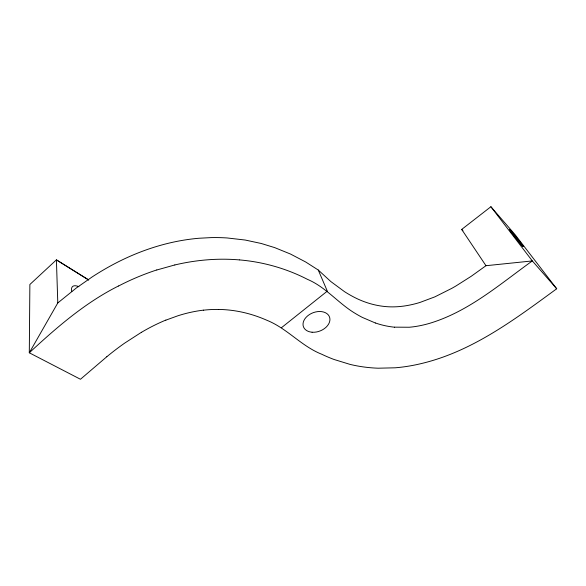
<?xml version="1.0" encoding="UTF-8"?>
<svg xmlns="http://www.w3.org/2000/svg" width="586" height="586" viewBox="0 0 586 586"><rect width="100%" height="100%" fill="white"/><g stroke="black" fill="none" stroke-linecap="round" stroke-linejoin="round"><path stroke-width="0.88" d="M218.732 309.437C235.33 309.679 251.782 313.576 266.93 320.3C287.125 328.394 301.402 346.216 321.765 354.252A235.484 169.002 -34.9 0 0 334.079 359.489L349.93 364.353A160.901 113.735 -30.2 0 0 378.146 368.206L395.154 367.803A142.618 100.008 -29.2 0 0 421.576 363.503C472.543 351.358 515.175 319.106 556.7 288.773L532.33 260.931L485.977 265.707L471.173 276.321L456.084 285.887A190.655 148.932 -33.2 0 1 451.762 288.371L434.9 296.846L419.972 302.442A85.549 61.669 -29.8 0 1 403.732 306.09L400.67 306.441A74.063 52.989 -29.3 0 1 396.751 306.749C381.413 307.657 366.023 303.702 352.574 296.399A193.871 141.585 -37.4 0 1 344.502 291.652L330.878 281.595L318.264 270.029L305.636 261.964L290.473 254.038L274.775 247.644L261.253 243.483L245.168 240.033L227.17 237.96A142.999 100.704 -12.5 0 0 211.209 237.608L199.094 238.246A142.479 100.374 -12.5 0 0 181.037 240.612C155.693 245.124 131.293 254.346 108.835 266.857A216.073 143.951 -14.4 0 0 92.222 276.892L76.348 287.975L57.794 302.947L29.3 352.794L80.458 379.267L106.806 356.735M281.492 327.684L327.31 291.117L318.264 270.029M485.977 265.707L461.695 229.426L490.892 206.733L514.962 234.503L556.7 288.773M141.431 332.299L124.569 343.184A230.386 141.387 -16.7 0 0 106.813 356.742M118.519 285.975C85.029 302.75 56.586 327.523 29.3 352.794L29.871 284.496L56.403 259.869L88.53 279.8M165.875 320.139L177.624 315.876A93.064 63.127 -13.1 0 1 203.532 310.133M156.814 269.985L174.833 264.945M203.54 310.184L203.672 310.162A84.516 57.743 -13 0 1 218.673 309.445M394.488 327.156L409.284 327.244A80.077 55.875 -29 0 0 419.759 325.75A88.801 62.321 -29.4 0 0 429.714 323.304C468.69 311.576 499.88 284.203 532.33 260.931L490.892 206.733M239.344 259.898C263.041 261.883 286.342 268.469 307.489 279.361C325.963 287.162 338.386 303.438 355.394 313.503A197.702 140.83 -36.4 0 0 362.28 317.378L375.436 323.025M88.676 280.042L56.403 259.869L57.794 302.947M461.695 229.426L462.94 230.759M511.307 232.268L523.181 246.494L509.359 229.5L521.144 243.586M394.466 327.2A103.546 72.95 -30.4 0 1 375.472 322.981M239.264 259.898A148.068 101.378 -12.9 0 0 217.479 259.283L217.311 259.29A146.793 100.609 -12.9 0 0 174.84 264.96M118.555 286.012A178.723 119.405 -13.5 0 1 156.784 269.934M141.46 332.328A137.629 90.163 -14.1 0 1 165.838 320.081M78.876 286.715A12.387 5.853 45.8 0 0 71.499 289.565A12.387 5.801 45.9 0 0 71.778 291.425M512.237 233.506A10.951 0.41 51.3 0 0 523.093 246.538A10.951 0.41 51.3 0 0 513.483 233.931A10.951 0.41 51.3 0 0 512.237 233.506M312.082 332.225A13.918 9.764 -20.9 0 0 329.698 317.59A13.918 9.764 -20.9 0 0 307.665 315.847A13.918 9.764 -20.9 0 0 312.082 332.225"/></g></svg>
